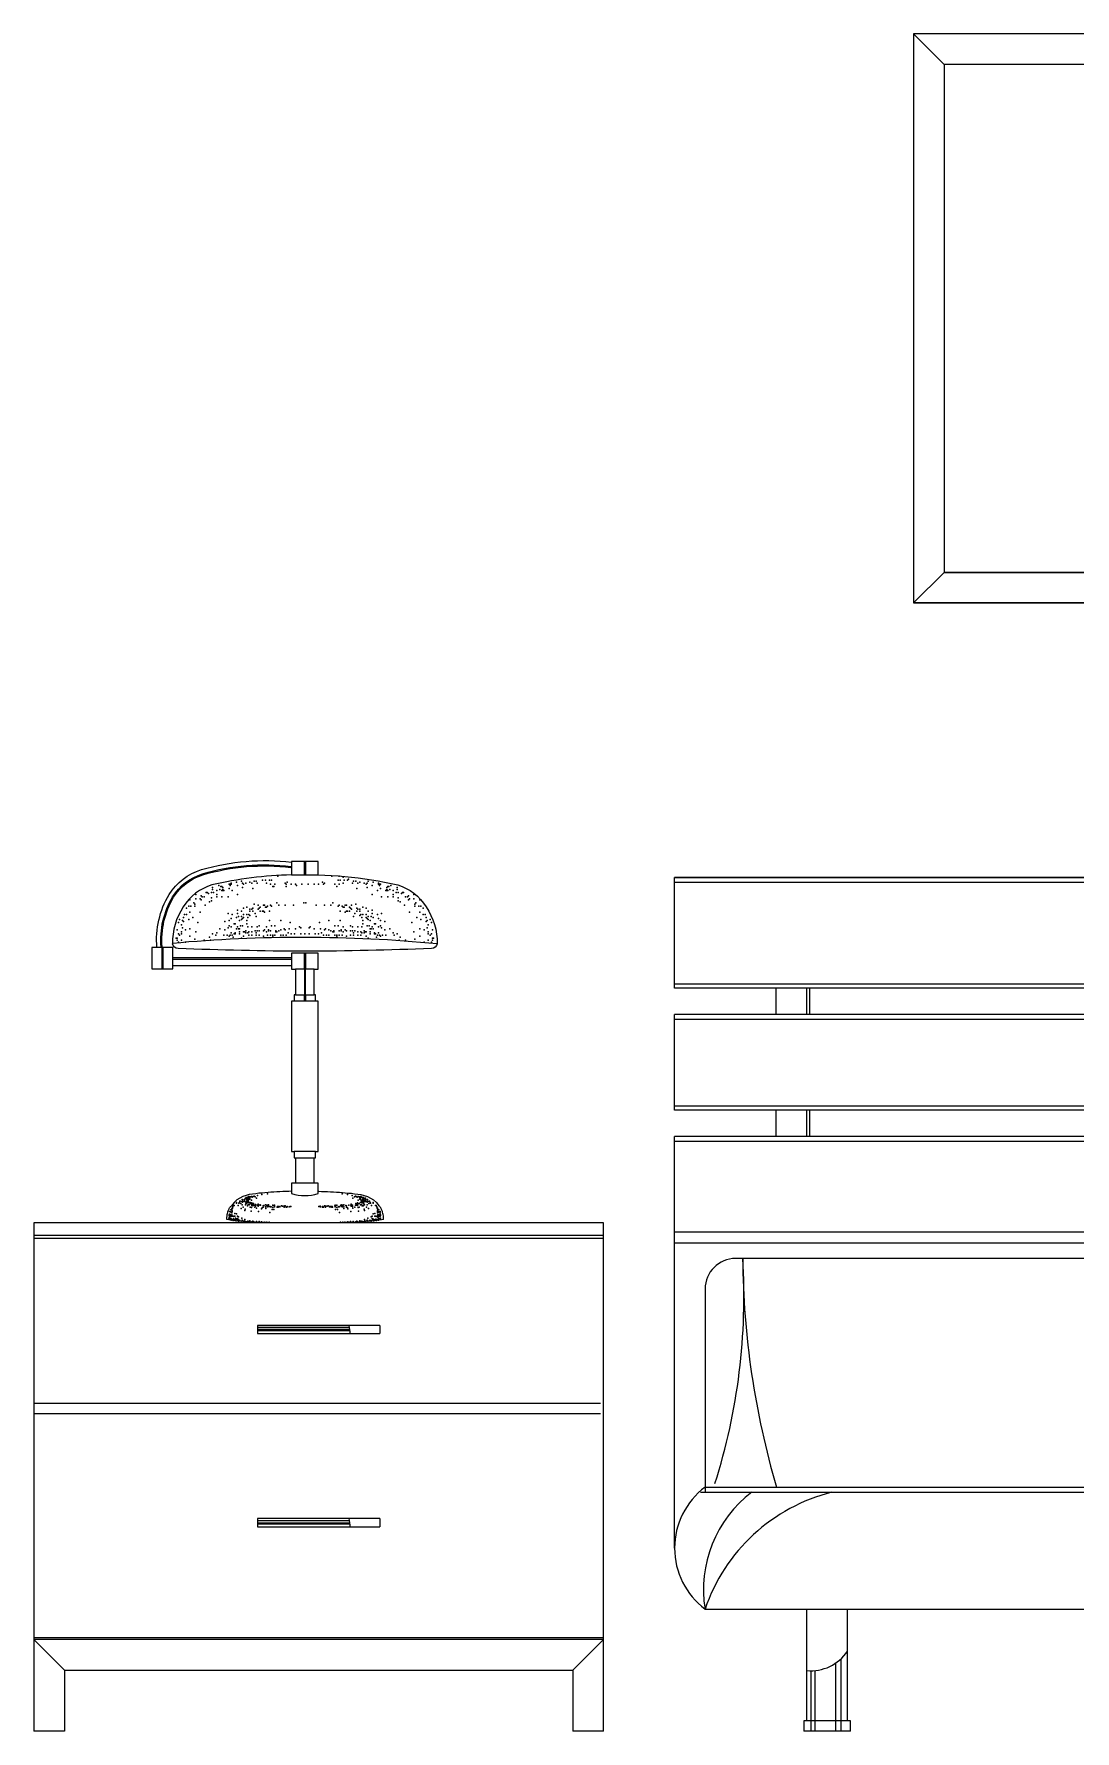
# Model space of a CAD drawing. Header units: millimetres. Extents: x 3060 to 28796, y 18778 to 36190.
# Drawn here: x 16582 to 17606, y 34043 to 35713 of the extents above; entities that cross this region are included whole.
import ezdxf

# ---------------------------------------------------------------- set-up
doc = ezdxf.new("R2010")
doc.units = ezdxf.units.MM

# ---------------------------------------------------------------- blocks, each defined once
blk = doc.blocks.new('A$C5C5230F6')
for p, q in [((2125, 1670), (865, 1670)), ((865, 1670), (865, 1110)), ((895, 1640), (865, 1670)), ((2095, 1640), (895, 1640)), ((895, 1640), (895, 1140)), ((895, 1140), (865, 1110)), ((895, 1140), (2095, 1140)), ((2095, 1140), (895, 1140)), ((2095, 1140), (895, 1140)), ((865, 1110), (2125, 1110)), ((2125, 1110), (865, 1110)), ((265.6, 855.6), (265.6, 842.7)), ((267.1, 855.6), (267.1, 842.7)), ((630, 731), (630, 840)), ((630, 840), (2360, 840)), ((2360, 840), (630, 840)), ((2360, 835), (630, 835)), ((125.7, 771), (125.7, 749.9)), ((126.9, 771), (126.9, 749.9)), ((253.3, 760.8), (136.7, 760.8)), ((253.3, 759.2), (136.7, 759.2)), ((253.3, 753.1), (136.7, 753.1)), ((265.6, 765.3), (265.6, 749.7)), ((267.1, 765.3), (267.1, 749.7)), ((275.6, 749.7), (257.1, 749.7)), ((265.9, 749.7), (265.9, 724.4)), ((266.8, 749.7), (266.8, 724.4)), ((2360, 735), (630, 735)), ((276.8, 718.3), (255.8, 718.3)), ((257.1, 724.4), (275.6, 724.4)), ((265.7, 724.4), (265.7, 718.3)), ((266.9, 724.4), (266.9, 718.3)), ((2360, 731), (630, 731)), ((730, 705), (730, 731)), ((760, 705), (760, 731)), ((763, 705), (763, 731)), ((630, 611), (630, 705)), ((2360, 705), (630, 705)), ((2360, 700), (630, 700)), ((2360, 615), (630, 615)), ((2360, 611), (630, 611)), ((730, 585), (730, 611)), ((760, 585), (760, 611)), ((763, 585), (763, 611)), ((2360, 585), (630, 585)), ((630, 180), (630, 585)), ((276.8, 570.1), (255.8, 570.1)), ((2360, 580), (630, 580)), ((257.1, 564), (275.6, 564)), ((275.6, 539.2), (257.1, 539.2)), ((560, 500), (0, 500)), ((0, 500), (0, 488)), ((0, 488), (560, 488)), ((0, 488), (0, 90)), ((0, 485), (560, 485)), ((560, 488), (560, 500)), ((560, 0), (560, 488)), ((2360, 491), (630, 491)), ((2360, 480), (630, 480)), ((2300, 465), (690, 465)), ((660, 435), (660, 235)), ((220, 399.2), (220, 391.2)), ((280, 399.2), (220, 399.2)), ((220, 397.3), (310.4, 397.3)), ((220, 395.3), (310.7, 395.3)), ((220, 391.2), (340, 391.2)), ((220.1, 394), (310.7, 394)), ((340, 399.2), (280, 399.2)), ((340, 399.2), (340, 391.2)), ((0, 322.5), (557.2, 322.5)), ((0, 312.5), (557.2, 312.5)), ((655.5, 235), (2334.5, 235)), ((660, 240), (2330, 240)), ((220, 209), (220, 201)), ((280, 209), (220, 209)), ((220, 207.1), (310.7, 207.1)), ((220, 205), (310.7, 205)), ((220, 201), (340, 201)), ((220.1, 203.8), (310.7, 203.8)), ((340, 209), (280, 209)), ((340, 209), (340, 201)), ((660, 120), (2330, 120)), ((760, 10), (760, 120)), ((800, 10), (800, 120)), ((0, 92), (560, 92)), ((560, 90), (0, 90)), ((0, 90), (0, 0)), ((30, 60), (0, 90)), ((530, 60), (560, 90)), ((560, 60), (560, 90)), ((788.4, 66.8), (788.4, 0)), ((793.6, 71), (793.6, 0)), ((30, 60), (530, 60)), ((30, 60), (30, 0)), ((530, 60), (530, 0)), ((764, 59.3), (764, 0)), ((768, 59.5), (768, 0)), ((30, 0), (0, 0)), ((560, 0), (530, 0)), ((803, 10), (757, 10)), ((757, 10), (757, 0)), ((803, 0), (757, 0)), ((803, 0), (803, 10))]:
    blk.add_line(p, q)
for points in [[(120.9, 771, -0.15616), (132.9, 823.1, -0.180266), (164.7, 847.6, -0.100872), (253.3, 855)], [(125.1, 771.4, -0.156017), (136.4, 820.9, -0.179879), (165.9, 843.6, -0.100831), (252.8, 850.8, -0.100831)], [(126.1, 771.5, -0.155978), (137.3, 820.4, -0.179774), (166.2, 842.6, -0.100821), (252.7, 849.8, -0.100821)], [(253.3, 842.4, 0.049707), (175, 832.7, 0.178104), (146.9, 811, 0.15202), (136.2, 774.6)], [(253.3, 842.4, -0.064459), (357.7, 832.7, -0.178104), (385.7, 811, -0.15202), (396.5, 774.6)], [(396.5, 774.6, -0.338174), (390.9, 770.1, -0.021936), (141.8, 770.1, -0.338174), (136.2, 774.6)]]:
    blk.add_lwpolyline(points, format="xyb")
for points in [[(279.4, 842.4), (279.4, 855.6), (253.3, 855.6), (253.3, 842.4)], [(253.3, 531.1), (250.8, 531), (247.8, 530.9), (244.8, 530.8), (241.8, 530.7), (238.9, 530.5), (236, 530.4), (233.1, 530.2), (230.2, 529.9), (227.2, 529.7), (224.3, 529.4), (221.3, 529.1), (218.2, 528.7), (215, 528.3), (211.8, 527.8), (208.7, 527), (205.5, 525.9), (202.5, 524.5), (199.6, 522.6), (196.8, 520.1), (194.2, 516.9)], [(280.2, 531.1), (282.7, 531), (285.7, 530.9), (288.7, 530.8), (291.6, 530.7), (294.6, 530.5), (297.5, 530.4), (300.4, 530.2), (303.3, 529.9), (306.2, 529.7), (309.2, 529.4), (312.2, 529.1), (315.3, 528.7), (318.5, 528.3), (321.6, 527.8), (324.8, 527), (328, 525.9), (331, 524.5), (333.9, 522.6), (336.7, 520.1), (339.2, 516.9)], [(189.7, 503.4), (189.7, 503.6), (189.8, 505.4), (189.9, 507), (190.1, 508.3), (190.3, 509.4), (190.6, 510.4), (190.8, 511.2), (191.1, 511.9), (191.3, 512.6), (191.6, 513.2), (191.9, 513.7), (192.1, 514.2), (192.4, 514.7), (192.7, 515.1), (193.1, 515.6), (193.4, 516), (193.8, 516.5), (194.2, 516.9)], [(343.8, 503.4), (335.6, 501.9), (317.8, 500.8), (293.7, 500.2), (266.4, 500), (239.2, 500.2), (215.2, 500.8), (197.7, 501.9), (189.7, 503.4)], [(343.8, 503.4), (343.8, 503.6), (343.7, 505.4), (343.6, 507), (343.4, 508.3), (343.2, 509.4), (342.9, 510.4), (342.7, 511.2), (342.4, 511.9), (342.1, 512.6), (341.9, 513.2), (341.6, 513.7), (341.4, 514.2), (341.1, 514.7), (340.7, 515.1), (340.4, 515.6), (340, 516), (339.7, 516.5), (339.2, 516.9)]]:
    blk.add_lwpolyline(points)
blk.add_lwpolyline([(136.7, 749.9), (136.7, 771), (115.8, 771), (115.8, 749.9)], close=True)
blk.add_lwpolyline([(253.3, 718.3), (253.3, 570.1), (255.8, 570.1), (255.8, 564), (257.1, 564), (257.1, 539.2), (253.3, 539.2), (253.3, 528.8, 0.140748), (279.4, 528.8), (279.4, 539.2), (275.6, 539.2), (275.6, 564), (276.8, 564), (276.8, 570.1), (279.4, 570.1), (279.4, 718.3), (276.8, 718.3), (276.8, 724.4), (275.6, 724.4), (275.6, 749.7), (279.4, 749.7), (279.4, 765.3), (253.3, 765.3), (253.3, 749.7), (257.1, 749.7), (257.1, 724.4), (255.8, 724.4), (255.8, 718.3)], format="xyb", close=True)
for centre, radius, start, end in [((264, -613.3), 1394.2, 84.5501, 95.2605), ((690, 435), 30, 90, 180), ((87.4, 427.8), 610.8, 342.4384, 3.4876), ((1515.1, 470.9), 818.1, 180.4132, 196.3931), ((253.1, 387.8), 58, 3.3462, 11.3212), ((705, 180), 75, 126.8699, 233.1301), ((778.2, 139.4), 119.8, 127.0972, 189.3317), ((828.1, 62.8), 177.6, 104.1855, 161.223), ((253.1, 197.6), 58, 3.3462, 11.3212), ((764.1, 102.4), 43.1, 264.4363, 326.4411)]:
    blk.add_arc(centre, radius, start, end)
for p in [(199.1, 835.2), (204.2, 836.2), (212.3, 835.2), (216.4, 836.2), (218.4, 836.2), (224.6, 837.2), (227.6, 837.2), (231.7, 837.2), (233.7, 837.2), (239.9, 841.3), (249, 835.2), (283.8, 835.2), (292.9, 841.3), (299.1, 837.2), (300.1, 841.3), (301.1, 837.2), (304.2, 840.3), (305.2, 837.2), (308.2, 837.2), (309.3, 838.2), (314.4, 836.2), (316.4, 836.2), (320.5, 835.2), (328.6, 836.2), (333.7, 835.2), (159.3, 823), (159.3, 818.9), (163.4, 818.9), (164.4, 821.9), (165.4, 820.9), (167.5, 820.9), (169.5, 825), (170.5, 825), (171.5, 824), (174.6, 825), (174.6, 819.9), (175.6, 830.1), (175.6, 828.1), (176.6, 825), (179.7, 827), (179.7, 823), (179.7, 820.9), (181.7, 832.1), (182.8, 828.1), (183.8, 831.1), (184.8, 831.1), (184.8, 827), (184.8, 820.9), (185.8, 830.1), (185.8, 828.1), (185.8, 827), (186.8, 827), (190.9, 820.9), (191.9, 833.2), (191.9, 829.1), (191.9, 829.1), (192.9, 833.2), (192.9, 832.1), (194, 834.2), (194, 833.2), (195, 827), (200.1, 832.1), (200.1, 823), (205.2, 834.2), (205.2, 830.1), (206.2, 833.2), (208.2, 834.2), (214.4, 834.2), (215.4, 829.1), (219.5, 834.2), (228.6, 834.2), (232.7, 833.2), (234.8, 831.1), (235.8, 831.1), (236.8, 833.2), (247, 834.2), (248, 833.2), (248.1, 831.1), (253.1, 833.2), (257.2, 833.2), (258.3, 832.1), (263.3, 833.2), (269.5, 833.2), (275.6, 833.2), (279.7, 833.2), (284.8, 833.2), (285.8, 834.2), (296, 833.2), (298, 831.1), (300.1, 833.2), (304.2, 834.2), (313.3, 834.2), (317.4, 829.1), (318.4, 834.2), (324.6, 834.2), (326.6, 833.2), (327.6, 834.2), (327.6, 830.1), (332.7, 832.1), (332.7, 823), (337.8, 827), (338.8, 834.2), (338.8, 833.2), (339.8, 833.2), (339.8, 832.1), (340.9, 833.2), (340.9, 829.1), (340.9, 829.1), (341.9, 820.9), (346, 827), (347, 830.1), (347, 828.1), (347, 827), (348, 831.1), (348, 827), (348, 820.9), (349, 831.1), (350, 828.1), (351.1, 832.1), (353.1, 827), (353.1, 823), (353.1, 820.9), (356.2, 825), (357.2, 830.1), (357.2, 828.1), (358.2, 825), (358.2, 819.9), (361.3, 824), (362.3, 825), (363.3, 825), (365.3, 820.9), (367.4, 820.9), (368.4, 821.9), (369.4, 818.9), (373.5, 823), (373.5, 818.9), (148.1, 803.6), (150.1, 809.7), (150.1, 809.7), (150.1, 803.6), (152.2, 811.8), (153.2, 817.9), (153.2, 805.7), (154.2, 811.8), (157.3, 814.8), (158.3, 813.8), (158.3, 811.8), (163.4, 805.7), (164.4, 817.9), (168.5, 812.8), (172.6, 815.8), (174.6, 816.9), (190.9, 804.6), (195, 803.6), (200.1, 807.7), (200.1, 804.6), (204.2, 806.7), (206.2, 809.7), (206.2, 803.6), (209.3, 810.7), (209.3, 803.6), (211.3, 803.6), (212.3, 808.7), (212.3, 806.7), (212.3, 802.6), (214.4, 808.7), (215.4, 809.7), (215.4, 806.7), (216.4, 813.8), (217.4, 804.6), (220.5, 812.8), (220.5, 808.7), (221.5, 809.7), (222.5, 810.7), (222.5, 806.7), (222.5, 806.7), (224.6, 806.7), (225.6, 812.8), (225.6, 806.7), (226.6, 812.8), (226.6, 805.7), (227.6, 810.7), (228.6, 810.7), (229.7, 811.8), (231.7, 806.7), (232.7, 812.8), (233.7, 811.8), (238.8, 814.8), (240.9, 812.8), (247, 812.8), (255.2, 812.8), (265.3, 814.8), (267.4, 814.8), (277.6, 812.8), (285.8, 812.8), (291.9, 812.8), (294, 814.8), (299.1, 811.8), (300.1, 812.8), (301.1, 806.7), (303.1, 811.8), (304.2, 810.7), (305.2, 810.7), (306.2, 812.8), (306.2, 805.7), (307.2, 812.8), (307.2, 806.7), (308.2, 806.7), (310.3, 810.7), (310.3, 806.7), (310.3, 806.7), (311.3, 809.7), (312.3, 812.8), (312.3, 808.7), (315.4, 804.6), (316.4, 813.8), (317.4, 809.7), (317.4, 806.7), (318.4, 808.7), (320.5, 808.7), (320.5, 806.7), (320.5, 802.6), (321.5, 803.6), (323.5, 810.7), (323.5, 803.6), (326.6, 809.7), (326.6, 803.6), (328.6, 806.7), (332.7, 807.7), (332.7, 804.6), (337.8, 803.6), (341.9, 804.6), (358.2, 816.9), (360.2, 815.8), (364.3, 812.8), (368.4, 817.9), (369.4, 805.7), (374.5, 813.8), (374.5, 811.8), (375.5, 814.8), (378.6, 811.8), (379.6, 817.9), (379.6, 805.7), (380.6, 811.8), (382.7, 809.7), (382.7, 809.7), (382.7, 803.6), (384.7, 803.6), (140.9, 788.3), (142, 795.5), (143, 798.5), (145, 793.4), (145, 786.3), (146, 797.5), (146, 790.4), (146, 790.4), (147.1, 800.6), (147.1, 796.5), (149.1, 788.3), (152.2, 798.5), (153.2, 789.4), (156.2, 800.6), (159.3, 786.3), (161.3, 795.5), (179.7, 785.3), (182.8, 789.4), (187.8, 796.5), (187.8, 788.3), (190.9, 790.4), (191.9, 797.5), (191.9, 792.4), (194, 799.5), (194, 791.4), (194, 785.3), (194, 785.3), (194, 785.3), (197, 794.4), (198, 794.4), (198, 785.3), (199.1, 800.6), (199.1, 789.4), (200.1, 791.4), (201.1, 801.6), (201.1, 789.4), (201.1, 789.4), (202.1, 797.5), (202.1, 789.4), (202.1, 786.3), (202.1, 786.3), (203.1, 792.4), (204.2, 801.6), (204.2, 798.5), (205.2, 799.5), (205.2, 792.4), (206.2, 800.6), (206.2, 786.3), (207.2, 786.3), (208.2, 787.3), (208.2, 785.3), (209.3, 797.5), (209.3, 794.4), (210.3, 800.6), (210.3, 791.4), (210.3, 785.3), (211.3, 786.3), (214.4, 791.4), (214.4, 786.3), (217.4, 787.3), (218.4, 801.6), (218.4, 785.3), (219.5, 791.4), (219.5, 787.3), (221.5, 792.4), (221.5, 787.3), (225.6, 787.3), (226.6, 788.3), (228.6, 791.4), (228.6, 786.3), (230.7, 788.3), (230.7, 787.3), (231.7, 797.5), (232.7, 787.3), (233.7, 792.4), (236.8, 792.4), (237.8, 787.3), (237.8, 786.3), (238.8, 786.3), (240.9, 787.3), (242.9, 797.5), (242.9, 788.3), (246, 789.4), (247, 788.3), (250.1, 785.3), (250.1, 785.3), (251.1, 789.4), (252.1, 795.5), (257.2, 789.4), (261.3, 791.4), (262.3, 790.4), (270.5, 790.4), (271.5, 791.4), (275.6, 789.4), (280.7, 795.5), (281.7, 789.4), (282.7, 785.3), (282.7, 785.3), (285.8, 788.3), (286.8, 789.4), (289.9, 797.5), (289.9, 788.3), (291.9, 787.3), (294, 786.3), (295, 787.3), (295, 786.3), (296, 792.4), (299.1, 792.4), (300.1, 787.3), (301.1, 797.5), (302.1, 788.3), (302.1, 787.3), (304.2, 791.4), (304.2, 786.3), (306.2, 788.3), (307.2, 787.3), (311.3, 792.4), (311.3, 787.3), (313.3, 791.4), (313.3, 787.3), (314.4, 801.6), (314.4, 785.3), (315.4, 787.3), (318.4, 791.4), (318.4, 786.3), (321.5, 786.3), (322.5, 800.6), (322.5, 791.4), (322.5, 785.3), (323.5, 797.5), (323.5, 794.4), (324.6, 787.3), (324.6, 785.3), (325.6, 786.3), (326.6, 800.6), (326.6, 786.3), (327.6, 799.5), (327.6, 792.4), (328.6, 801.6), (328.6, 798.5), (329.7, 792.4), (330.7, 797.5), (330.7, 789.4), (330.7, 786.3), (330.7, 786.3), (331.7, 801.6), (331.7, 789.4), (331.7, 789.4), (332.7, 791.4), (333.7, 800.6), (333.7, 789.4), (334.8, 794.4), (334.8, 785.3), (335.8, 794.4), (338.8, 799.5), (338.8, 791.4), (338.8, 785.3), (338.8, 785.3), (338.8, 785.3), (340.9, 797.5), (340.9, 792.4), (341.9, 790.4), (344.9, 796.5), (344.9, 788.3), (350, 789.4), (353.1, 785.3), (371.5, 795.5), (373.5, 786.3), (376.6, 800.6), (379.6, 789.4), (380.6, 798.5), (383.7, 788.3), (385.7, 800.6), (385.7, 796.5), (386.8, 797.5), (386.8, 790.4), (386.8, 790.4), (387.8, 793.4), (387.8, 786.3), (389.8, 798.5), (390.8, 795.5), (391.9, 788.3), (139.9, 780.2), (140.9, 780.2), (140.9, 778.1), (142, 784.3), (142, 776.1), (143, 783.2), (145, 784.3), (145, 778.1), (149.1, 776.1), (153.2, 782.2), (158.3, 779.2), (167.5, 778.1), (172.6, 781.2), (173.6, 778.1), (175.6, 784.3), (178.7, 783.2), (186.8, 783.2), (189.9, 783.2), (191.9, 782.2), (192.9, 783.2), (195, 783.2), (196, 781.2), (197, 784.3), (198, 784.3), (202.1, 784.3), (204.2, 780.2), (206.2, 782.2), (211.3, 783.2), (214.4, 783.2), (218.4, 783.2), (221.5, 783.2), (225.6, 782.2), (229.7, 783.2), (232.7, 783.2), (234.8, 783.2), (234.8, 782.2), (236.8, 783.2), (242.9, 783.2), (245, 783.2), (248, 783.2), (253.1, 784.3), (256.2, 784.3), (262.3, 784.3), (266.4, 784.3), (266.4, 784.3), (270.5, 784.3), (276.6, 784.3), (279.7, 784.3), (284.8, 783.2), (287.8, 783.2), (289.9, 783.2), (296, 783.2), (298, 783.2), (298, 782.2), (300.1, 783.2), (303.1, 783.2), (307.2, 782.2), (311.3, 783.2), (314.4, 783.2), (318.4, 783.2), (321.5, 783.2), (326.6, 782.2), (328.6, 780.2), (330.7, 784.3), (334.8, 784.3), (335.8, 784.3), (336.8, 781.2), (337.8, 783.2), (339.8, 783.2), (340.9, 782.2), (342.9, 783.2), (346, 783.2), (354.1, 783.2), (357.2, 784.3), (359.2, 778.1), (360.2, 781.2), (365.3, 778.1), (374.5, 779.2), (379.6, 782.2), (383.7, 776.1), (387.8, 784.3), (387.8, 778.1), (389.8, 783.2), (390.8, 784.3), (390.8, 776.1), (391.9, 780.2), (391.9, 778.1), (392.9, 780.2), (199.1, 520.1), (199.1, 519.3), (201.5, 519.3), (202.1, 520.1), (202.1, 519.8), (202.6, 521.5), (202.9, 521.5), (203.5, 519), (204.3, 521.2), (204.8, 523.1), (204.8, 517.9), (205.1, 522.8), (205.1, 521.2), (205.1, 520.4), (205.4, 521.2), (206.7, 522.8), (206.7, 521.2), (207.5, 521.5), (207.8, 523.9), (208.1, 517.9), (208.4, 520.4), (208.4, 518.7), (208.6, 525), (208.6, 523.4), (208.9, 519), (209.2, 524.5), (209.2, 521.2), (209.5, 523.4), (209.5, 521.7), (210, 520.4), (210, 520.4), (210.3, 525.3), (210.3, 524.2), (210.3, 522.3), (210.3, 521.2), (210.6, 523.1), (210.6, 521.5), (210.6, 518.2), (210.8, 520.1), (211.1, 522.8), (211.4, 526.1), (211.6, 525.3), (211.6, 524.2), (211.6, 520.1), (211.6, 517.9), (212.2, 524.7), (212.2, 523.4), (212.7, 525.6), (212.7, 520.1), (212.7, 519), (213.3, 518.7), (213.8, 526.1), (213.8, 522.3), (214.1, 518.5), (214.4, 519.8), (214.4, 518.2), (214.6, 525.3), (215.7, 526.1), (215.7, 518.7), (216, 519), (216.6, 526.4), (217.4, 525.8), (217.9, 518.2), (219, 524.5), (219.8, 526.9), (220.6, 518.5), (222.3, 517.9), (224.2, 528), (227.7, 517.9), (229.6, 528.6), (230.5, 517.9), (302.2, 517.9), (303, 528.6), (304.9, 517.9), (308.5, 528), (312, 518.5), (312.8, 526.9), (313.7, 524.5), (315.3, 525.8), (316.1, 526.4), (316.7, 519), (316.9, 526.1), (316.9, 518.7), (318, 525.3), (318.3, 519.8), (318.3, 518.2), (318.6, 518.5), (318.8, 526.1), (318.8, 522.3), (319.9, 525.6), (319.9, 519), (320.5, 524.7), (320.5, 523.4), (320.8, 525.6), (321, 525.3), (321, 524.2), (321, 520.1), (321, 520.1), (321, 517.9), (321.3, 526.1), (321.3, 524.7), (321.6, 522.8), (321.8, 520.1), (322.1, 521.5), (322.1, 518.2), (322.4, 525.3), (322.4, 522.3), (322.4, 521.2), (322.7, 520.4), (323.2, 522.6), (323.2, 521.7), (323.5, 524.5), (323.5, 521.2), (323.8, 519), (324, 525), (324, 523.4), (324, 522.3), (324.3, 523.9), (324.3, 520.4), (324.3, 518.7), (324.6, 517.9), (324.8, 523.9), (324.8, 522.6), (325.1, 521.5), (325.1, 517.9), (325.9, 522.8), (325.9, 521.2), (326.2, 524.2), (327.3, 521.2), (327.6, 522.8), (327.6, 521.2), (327.6, 520.4), (327.8, 523.1), (327.8, 517.9), (328.1, 523.1), (328.4, 521.2), (329.2, 519), (329.8, 521.5), (330, 521.5), (330.6, 520.1), (330.6, 519.8), (331.1, 519.3), (333.6, 520.1), (333.6, 519.3), (191.7, 504.6), (192, 507.8), (192, 507.3), (192.3, 511.1), (192.3, 508.7), (192.3, 506.5), (192.3, 505.9), (192.3, 504), (192.5, 504.3), (193.1, 508.4), (193.1, 508.1), (193.4, 510.8), (193.4, 506.5), (193.4, 506.2), (193.4, 504.3), (193.4, 503.7), (193.6, 512.7), (193.9, 506.2), (193.9, 504), (193.9, 502.7), (194.2, 510.3), (194.2, 506.5), (194.5, 513.6), (194.5, 512.5), (194.5, 508.1), (194.7, 513.8), (194.7, 510), (195, 514.4), (195, 511.9), (195, 511.4), (195, 511.1), (195.3, 514.4), (195.3, 506.7), (195.3, 503.5), (195.3, 503.2), (195.5, 515.7), (195.5, 502.9), (195.8, 503.2), (195.8, 502.4), (196.1, 517.1), (196.1, 506.2), (196.1, 504), (196.1, 502.9), (196.4, 506.7), (196.4, 503.7), (196.9, 517.1), (196.9, 503.2), (197.5, 509.2), (197.5, 506.5), (198, 502.7), (198.3, 504.8), (198.3, 503.5), (198.3, 502.7), (198.8, 502.1), (199.1, 508.9), (199.4, 504), (199.4, 503.7), (200.2, 506.5), (200.2, 504.3), (200.5, 502.4), (200.7, 517.1), (201, 505.9), (201, 501.8), (201.3, 503.5), (201.5, 502.4), (201.8, 502.1), (202.6, 502.4), (203.7, 514.1), (204.3, 504.8), (204.3, 501.6), (204.8, 502.7), (205.6, 515.5), (206.2, 501.6), (207, 501.6), (207.5, 512.2), (207.5, 503.5), (207.5, 501.6), (207.8, 513.6), (210, 516.8), (210.3, 501.6), (211.6, 501.3), (212.2, 502.1), (212.7, 515.5), (213.6, 511.7), (213.8, 515.2), (214.4, 517.1), (214.4, 501), (215.2, 516.8), (215.2, 501.6), (215.7, 517.6), (216.3, 501), (216.6, 517.6), (217.1, 515.5), (217.9, 516.6), (218.7, 501.3), (219, 514.4), (219.6, 517.6), (220.6, 517.4), (220.6, 516.6), (220.9, 511.1), (221.2, 517.6), (221.5, 501.3), (222.8, 517.4), (223.9, 513.8), (223.9, 501), (224.5, 514.7), (225.3, 516.8), (225.3, 515.5), (226.1, 517.1), (227.7, 515.7), (228, 514.1), (228.6, 517.4), (228.8, 517.4), (229.4, 517.6), (229.4, 515.7), (229.6, 516.6), (230.2, 517.4), (230.5, 516), (230.7, 517.1), (232.1, 510.3), (232.4, 516), (232.4, 515.7), (233.2, 515.7), (234.3, 513.3), (234.8, 517.4), (234.8, 517.1), (234.8, 517.1), (234.8, 515.2), (235.9, 513.3), (236.5, 517.4), (236.5, 516.8), (236.5, 516.3), (236.5, 515.7), (236.7, 516.8), (239.2, 515.5), (239.5, 516.3), (240, 516), (240.3, 515.5), (240.6, 516), (241.7, 516.3), (241.9, 516), (241.9, 515.7), (243.3, 516.8), (244.4, 516.6), (245.7, 516.6), (246, 515.5), (246.6, 516.8), (247.1, 516.8), (247.9, 515.5), (248.7, 515.5), (249, 516.3), (250.9, 515.7), (252, 516.3), (252.6, 516.3), (280.1, 516.3), (280.6, 516.3), (281.5, 516.6), (281.7, 515.7), (283.6, 516.3), (283.9, 515.5), (284.7, 515.5), (285.6, 516.8), (286.1, 516.8), (286.6, 515.5), (286.9, 516.6), (288.3, 516.6), (289.4, 516.8), (290.7, 516), (290.7, 515.7), (291, 516.3), (292.1, 516), (292.4, 515.5), (292.7, 516), (293.2, 516.3), (293.5, 515.5), (295.9, 516.8), (296.2, 517.4), (296.2, 516.8), (296.2, 516.3), (296.2, 515.7), (296.7, 513.3), (297.8, 517.4), (297.8, 517.1), (297.8, 517.1), (297.8, 515.2), (298.4, 513.3), (299.5, 515.7), (300.3, 516), (300.3, 515.7), (300.6, 510.3), (301.9, 517.1), (302.2, 516), (302.5, 517.4), (303, 516.6), (303.3, 517.6), (303.3, 515.7), (303.8, 517.4), (304.1, 517.4), (304.7, 514.1), (304.9, 515.7), (306.6, 517.1), (307.4, 516.8), (307.4, 515.5), (308.2, 514.7), (308.7, 513.8), (308.7, 501), (309.8, 517.4), (311.2, 501.3), (311.5, 517.6), (311.7, 511.1), (312, 517.4), (312, 516.6), (313.1, 517.6), (313.1, 516.3), (313.7, 514.4), (313.9, 501.3), (315.6, 515.5), (316.1, 517.6), (316.4, 501), (316.9, 517.6), (317.5, 501.6), (317.8, 517.4), (318.3, 517.1), (318.3, 501), (318.8, 515.2), (319.1, 511.7), (319.9, 515.5), (320.5, 502.1), (321, 501.3), (322.4, 501.6), (322.7, 516.8), (323.8, 516.8), (324.8, 513.6), (325.1, 512.2), (325.1, 503.5), (325.1, 501.6), (325.7, 501.6), (326.5, 501.6), (327, 515.5), (327.8, 502.7), (328.4, 504.8), (328.4, 501.6), (328.9, 514.1), (330, 502.4), (330.8, 502.1), (331.1, 502.4), (331.7, 505.9), (331.7, 501.8), (331.9, 517.1), (332.2, 502.4), (332.5, 506.5), (332.5, 504.3), (333.3, 504), (333.3, 503.7), (333.6, 508.9), (333.8, 502.1), (334.4, 503.5), (334.4, 502.7), (334.7, 502.7), (335.2, 509.2), (335.2, 506.5), (335.8, 517.1), (335.8, 503.2), (336.3, 506.7), (336.3, 503.7), (336.6, 517.1), (336.6, 506.2), (336.8, 503.2), (336.8, 502.4), (337.1, 515.7), (337.1, 502.9), (337.4, 514.4), (337.4, 506.7), (337.4, 503.5), (337.4, 503.2), (337.7, 514.4), (337.7, 511.9), (337.7, 511.7), (337.7, 511.4), (337.7, 511.1), (337.9, 513.8), (337.9, 510), (338.2, 513.6), (338.2, 512.5), (338.2, 508.1), (338.2, 505.7), (338.5, 510.3), (338.5, 506.5), (338.8, 504), (338.8, 502.7), (339, 512.7), (339.3, 510.8), (339.3, 506.2), (339.3, 504.3), (339.6, 508.4), (339.6, 508.1), (339.6, 508.1), (339.8, 506.7), (340.1, 504.3), (340.4, 511.1), (340.4, 510), (340.4, 508.7), (340.4, 506.5), (340.4, 504), (340.7, 507.8), (340.7, 507.3), (340.9, 504.6), (226.9, 500.8), (229.1, 500.8), (231.3, 500.8), (301.4, 500.8), (303.6, 500.8), (305.7, 500.8)]:
    blk.add_point(p)

msp = doc.modelspace()

# ---------------------------------------------------------------- block references
msp.add_blockref('A$C5C5230F6', (16582, 34043))

doc.saveas('drawing.dxf')
